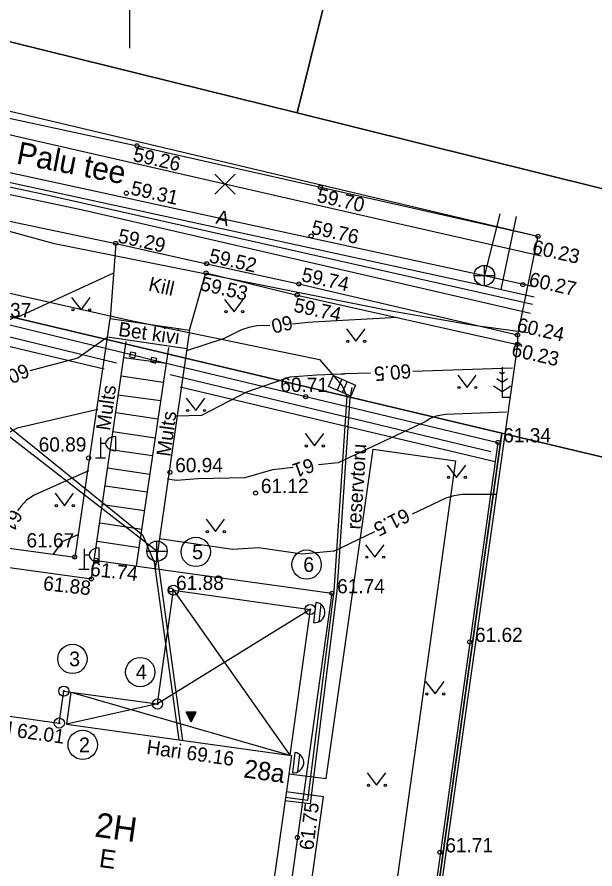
# Model space of a CAD drawing. Extents: x 640382 to 641045, y 6456399 to 6456733.
# Drawn here: x 640644.48 to 640672.87, y 6456557.67 to 6456599.52 of the extents above; entities that cross this region are included whole.
import ezdxf

# ---------------------------------------------------------------- set-up
doc = ezdxf.new("R2010")
doc.units = 0
for name, color, linetype in [('ABIJOONIS', 7, 'Continuous'), ('AED', 7, 'Continuous'), ('ELRAJATISMP', 7, 'Continuous'), ('HALJASTUS', 7, 'Continuous'), ('HOONE', 7, 'Continuous'), ('HOONEDET', 7, 'Continuous'), ('HORISONTAAL-EH2000', 7, 'Continuous'), ('KKAEV', 7, 'Continuous'), ('KOORDPUNKT', 7, 'Continuous'), ('KORGUS-EH2000', 7, 'Continuous'), ('KPKAABEL', 7, 'Continuous'), ('KTRASS', 7, 'Continuous'), ('MOOTPIIR', 7, 'Continuous'), ('MPKAABEL', 7, 'Continuous'), ('PIIR', 7, 'Continuous'), ('POST', 7, 'Continuous'), ('PUU', 7, 'Continuous'), ('RAJATIS', 7, 'Continuous'), ('SITRASS', 7, 'Continuous'), ('SKKAEV', 7, 'Continuous'), ('TEE', 7, 'Continuous'), ('TTRASS', 7, 'Continuous'), ('VORK', 7, 'Continuous'), ('VTRASS', 7, 'Continuous')]:
    doc.layers.add(name, color=color, linetype=linetype)

msp = doc.modelspace()

# ---------------------------------------------------------------- linework, layer by layer
at = {"layer": 'ABIJOONIS'}
for centre in [(640653.26, 6456573.245), (640658.699, 6456572.62), (640647.202, 6456567.988), (640650.531, 6456567.34), (640647.703, 6456563.765)]:
    msp.add_circle(centre, 0.72, dxfattribs=at)
at = {"layer": 'AED'}
for p, q in [((640632.081, 6456587.331), (640650.17, 6456582.928)), ((640650.022, 6456582.832), (640650.074, 6456583.076)), ((640650.022, 6456582.832), (640650.266, 6456582.78)), ((640650.074, 6456583.076), (640650.318, 6456583.024)), ((640650.17, 6456582.928), (640651.191, 6456582.671)), ((640650.266, 6456582.78), (640650.318, 6456583.024)), ((640651.043, 6456582.575), (640651.095, 6456582.819)), ((640651.095, 6456582.819), (640651.339, 6456582.767)), ((640651.287, 6456582.523), (640651.339, 6456582.767)), ((640651.043, 6456582.575), (640651.287, 6456582.523))]:
    msp.add_line(p, q, dxfattribs=at)
msp.add_lwpolyline([(640651.191, 6456582.671), (640668.1, 6456578.626), (640663.85, 6456548.312), (640654.36, 6456480.06), (640652.135, 6456463.741), (640622.022, 6456480.139)], dxfattribs=at)
at = {"layer": 'ELRAJATISMP'}
for p, q in [((640660.44, 6456581.732), (640660.2, 6456581.186)), ((640660.689, 6456581.623), (640660.449, 6456581.077))]:
    msp.add_line(p, q, dxfattribs=at)
msp.add_lwpolyline([(640660.017, 6456581.917), (640661.111, 6456581.438), (640660.872, 6456580.892), (640659.778, 6456581.371)], close=True, dxfattribs=at)
at = {"layer": 'HALJASTUS'}
for p, q in [((640632.352, 6456586.682), (640649.369, 6456582.531)), ((640631.778, 6456586.267), (640648.757, 6456582.241)), ((640647.159, 6456585.745), (640647.623, 6456585.138)), ((640647.623, 6456585.138), (640648.068, 6456585.745)), ((640654.676, 6456585.652), (640655.139, 6456585.045)), ((640655.139, 6456585.045), (640655.585, 6456585.652)), ((640660.662, 6456584.201), (640661.126, 6456583.595)), ((640661.126, 6456583.595), (640661.571, 6456584.201)), ((640652.006, 6456581.965), (640667.757, 6456578.179)), ((640666.124, 6456581.928), (640666.588, 6456581.321)), ((640666.588, 6456581.321), (640667.033, 6456581.928)), ((640652.493, 6456581.355), (640667.968, 6456577.686)), ((640652.794, 6456580.801), (640653.258, 6456580.194)), ((640653.258, 6456580.194), (640653.703, 6456580.801)), ((640658.632, 6456579.058), (640659.095, 6456578.451)), ((640659.095, 6456578.451), (640659.541, 6456579.058)), ((640665.609, 6456577.511), (640666.072, 6456576.904)), ((640666.072, 6456576.904), (640666.518, 6456577.511)), ((640646.347, 6456576.123), (640646.811, 6456575.516)), ((640646.811, 6456575.516), (640647.256, 6456576.123)), ((640653.766, 6456574.851), (640654.23, 6456574.244)), ((640654.23, 6456574.244), (640654.675, 6456574.851)), ((640661.597, 6456573.593), (640662.06, 6456572.986)), ((640662.06, 6456572.986), (640662.506, 6456573.593)), ((640664.545, 6456566.871), (640665.009, 6456566.264)), ((640665.009, 6456566.264), (640665.454, 6456566.871)), ((640661.68, 6456562.388), (640662.143, 6456561.781)), ((640662.143, 6456561.781), (640662.589, 6456562.388))]:
    msp.add_line(p, q, dxfattribs=at)
for centre in [(640647.222, 6456585.138), (640648.051, 6456585.138), (640654.738, 6456585.045), (640655.567, 6456585.045), (640660.725, 6456583.595), (640661.553, 6456583.595), (640666.187, 6456581.321), (640667.015, 6456581.321), (640652.857, 6456580.194), (640653.685, 6456580.194), (640658.694, 6456578.451), (640659.523, 6456578.451), (640665.671, 6456576.904), (640666.5, 6456576.904), (640646.41, 6456575.516), (640647.238, 6456575.516), (640653.829, 6456574.244), (640654.658, 6456574.244), (640661.659, 6456572.986), (640662.488, 6456572.986), (640664.608, 6456566.264), (640665.436, 6456566.264), (640661.742, 6456561.781), (640662.571, 6456561.781)]:
    msp.add_circle(centre, 0.055, dxfattribs=at)
at = {"layer": 'HOONE'}
msp.add_lwpolyline([(640647.129, 6456566.351), (640651.371, 6456565.772), (640652.156, 6456571.362), (640658.876, 6456570.418), (640657.883, 6456563.251)], dxfattribs=at)
msp.add_lwpolyline([(640641.313, 6456565.567), (640646.555, 6456564.836), (640646.78, 6456566.406), (640647.129, 6456566.351), (640646.91, 6456564.785), (640657.952, 6456563.24), (640654.466, 6456538.602), (640649.339, 6456539.346), (640650.587, 6456548.264), (640652.743, 6456547.951), (640653.328, 6456551.981), (640651.138, 6456552.283), (640639.664, 6456553.889)], close=True, dxfattribs=at)
at = {"layer": 'HOONEDET'}
for p, q in [((640652.156, 6456571.362), (640657.883, 6456563.251)), ((640658.876, 6456570.418), (640651.371, 6456565.772)), ((640647.129, 6456566.351), (640657.883, 6456563.251)), ((640651.371, 6456565.772), (640646.91, 6456564.785)), ((640653.036, 6456564.889), (640652.789, 6456565.376)), ((640653.282, 6456565.376), (640652.789, 6456565.376)), ((640652.798, 6456565.359), (640653.141, 6456565.097)), ((640652.817, 6456565.376), (640653.153, 6456565.12)), ((640652.823, 6456565.308), (640653.13, 6456565.075)), ((640652.849, 6456565.257), (640653.118, 6456565.052)), ((640652.858, 6456565.376), (640653.164, 6456565.143)), ((640652.875, 6456565.206), (640653.107, 6456565.029)), ((640652.899, 6456565.376), (640653.176, 6456565.165)), ((640652.901, 6456565.154), (640653.095, 6456565.007)), ((640652.941, 6456565.376), (640653.187, 6456565.188)), ((640652.982, 6456565.376), (640653.199, 6456565.211)), ((640653.023, 6456565.376), (640653.21, 6456565.233)), ((640653.036, 6456564.889), (640653.282, 6456565.376)), ((640653.065, 6456565.376), (640653.222, 6456565.256)), ((640653.106, 6456565.376), (640653.233, 6456565.279)), ((640653.147, 6456565.376), (640653.244, 6456565.301)), ((640653.188, 6456565.376), (640653.256, 6456565.324)), ((640653.23, 6456565.376), (640653.267, 6456565.347)), ((640653.271, 6456565.376), (640653.279, 6456565.37)), ((640652.927, 6456565.103), (640653.084, 6456564.984)), ((640652.953, 6456565.052), (640653.072, 6456564.961)), ((640652.979, 6456565.001), (640653.061, 6456564.939)), ((640653.005, 6456564.95), (640653.049, 6456564.916)), ((640653.03, 6456564.899), (640653.038, 6456564.893))]:
    msp.add_line(p, q, dxfattribs=at)
at = {"layer": 'HORISONTAAL-EH2000'}
for points in [[(640649.223, 6456586.945), (640644.491, 6456584.765), (640644.297, 6456584.737), (640643.95, 6456584.563), (640643.903, 6456584.553), (640643.616, 6456584.346), (640642.527, 6456583.9), (640641.586, 6456583.647)], [(640663.149, 6456584.763), (640659.013, 6456584.538), (640658.777, 6456584.518), (640658.012, 6456584.437)], [(640656.89, 6456584.36), (640656.256, 6456584.344), (640655.864, 6456584.276), (640655.512, 6456584.156), (640654.658, 6456583.722), (640652.806, 6456583.13)], [(640648.919, 6456583.757), (640648.816, 6456583.737), (640647.466, 6456582.762), (640645.103, 6456582.143)], [(640661.839, 6456582.033), (640660.566, 6456581.989), (640660.556, 6456581.982), (640660.392, 6456581.976), (640659.2, 6456581.93), (640657.881, 6456581.831), (640655.75, 6456581.094), (640653.534, 6456579.949), (640652.295, 6456579.916)], [(640668.823, 6456582.273), (640663.927, 6456582.105)], [(640648.447, 6456580.235), (640644.492, 6456579.319), (640644.125, 6456579.133), (640643.787, 6456578.845), (640643.398, 6456578.307), (640643.12, 6456578.087), (640642.785, 6456577.881), (640641.936, 6456577.624)], [(640668.526, 6456580.102), (640665.52, 6456579.998), (640665.061, 6456579.908), (640664.779, 6456579.797), (640664.561, 6456579.654), (640660.258, 6456577.615), (640659.287, 6456577.515)], [(640658.045, 6456577.386), (640657.026, 6456577.281), (640655.669, 6456576.889), (640653.351, 6456576.828), (640652.313, 6456576.759), (640651.868, 6456576.825)], [(640647.985, 6456577.235), (640645.312, 6456576.035), (640644.937, 6456575.78), (640644.658, 6456575.481), (640644.509, 6456575.275)], [(640663.906, 6456575.117), (640665.558, 6456575.9), (640665.955, 6456576.019), (640666.345, 6456576.088), (640668.018, 6456576.088)], [(640647.498, 6456574.083), (640647.459, 6456574.076), (640646.698, 6456573.734), (640646.261, 6456573.13)], [(640660.044, 6456573.287), (640662.054, 6456574.239)], [(640660.044, 6456573.287), (640658.483, 6456573.126), (640656.345, 6456573.441), (640655.078, 6456573.357), (640651.464, 6456573.893)]]:
    msp.add_lwpolyline(points, dxfattribs=at)
at = {"layer": 'KKAEV'}
for p, q in [((640667.433, 6456586.324), (640667.433, 6456587.324)), ((640666.933, 6456586.824), (640667.933, 6456586.824)), ((640651.352, 6456572.778), (640651.352, 6456573.778)), ((640650.852, 6456573.278), (640651.852, 6456573.278))]:
    msp.add_line(p, q, dxfattribs=at)
for centre in [(640667.433, 6456586.824), (640651.352, 6456573.278)]:
    msp.add_circle(centre, 0.5, dxfattribs=at)
at = {"layer": 'KOORDPUNKT'}
for centre, radius in [((640652.156, 6456571.362), 0.25), ((640652.156, 6456571.362), 0.025), ((640652.156, 6456571.362), 0.0221), ((640652.156, 6456571.362), 0.0191), ((640652.156, 6456571.362), 0.0161), ((640652.156, 6456571.362), 0.0132), ((640652.156, 6456571.362), 0.0102), ((640652.156, 6456571.362), 0.00726), ((640652.156, 6456571.362), 0.0043), ((640658.876, 6456570.418), 0.25), ((640658.876, 6456570.418), 0.025), ((640658.876, 6456570.418), 0.0221), ((640658.876, 6456570.418), 0.0191), ((640658.876, 6456570.418), 0.0161), ((640658.876, 6456570.418), 0.0132), ((640658.876, 6456570.418), 0.0102), ((640658.876, 6456570.418), 0.00726), ((640658.876, 6456570.418), 0.0043), ((640646.78, 6456566.406), 0.25), ((640646.78, 6456566.406), 0.025), ((640646.78, 6456566.406), 0.0221), ((640646.78, 6456566.406), 0.0191), ((640646.78, 6456566.406), 0.0161), ((640646.78, 6456566.406), 0.0132), ((640646.78, 6456566.406), 0.0102), ((640646.78, 6456566.406), 0.00726), ((640646.78, 6456566.406), 0.0043), ((640651.371, 6456565.772), 0.25), ((640651.371, 6456565.772), 0.025), ((640651.371, 6456565.772), 0.0221), ((640651.371, 6456565.772), 0.0191), ((640651.371, 6456565.772), 0.0161), ((640651.371, 6456565.772), 0.0132), ((640651.371, 6456565.772), 0.0102), ((640651.371, 6456565.772), 0.00726), ((640651.371, 6456565.772), 0.0043), ((640646.555, 6456564.836), 0.25), ((640646.555, 6456564.836), 0.025), ((640646.555, 6456564.836), 0.0221), ((640646.555, 6456564.836), 0.0191), ((640646.555, 6456564.836), 0.0161), ((640646.555, 6456564.836), 0.0132), ((640646.555, 6456564.836), 0.0102), ((640646.555, 6456564.836), 0.00726), ((640646.555, 6456564.836), 0.0043)]:
    msp.add_circle(centre, radius, dxfattribs=at)
at = {"layer": 'KORGUS-EH2000'}
for centre in [(640650.371, 6456593.194), (640659.379, 6456591.159), (640649.852, 6456590.871), (640658.926, 6456588.769), (640670.066, 6456588.75), (640649.328, 6456588.4), (640653.795, 6456587.403), (640653.759, 6456586.948), (640658.318, 6456586.412), (640669.321, 6456586.378), (640658.24, 6456585.864), (640669.06, 6456583.902), (640669.054, 6456583.439), (640658.655, 6456580.872), (640668.1, 6456578.626), (640647.993, 6456577.859), (640651.987, 6456577.16), (640656.194, 6456576.136), (640647.307, 6456572.996), (640648.352, 6456572.834), (640648.13, 6456571.919), (640652.031, 6456571.377), (640659.941, 6456571.21), (640666.714, 6456568.819), (640658.248, 6456559.213), (640665.255, 6456558.482)]:
    msp.add_circle(centre, 0.1, dxfattribs=at)
at = {"layer": 'KPKAABEL'}
msp.add_lwpolyline([(640669.563, 6456584.003), (640666.91, 6456584.36), (640662.769, 6456585.085), (640646.32, 6456588.38), (640641.403, 6456589.723), (640625.485, 6456593.349), (640621.154, 6456594.278)], dxfattribs=at)
at = {"layer": 'KTRASS'}
for p, q in [((640635.202, 6456593.814), (640667.433, 6456586.824)), ((640654.198, 6456591.808), (640655.188, 6456590.818)), ((640654.198, 6456590.818), (640655.188, 6456591.808)), ((640668.187, 6456589.861), (640667.433, 6456586.824)), ((640667.433, 6456586.824), (640669.886, 6456586.278)), ((640651.352, 6456573.278), (640643.397, 6456579.446)), ((640652.625, 6456563.985), (640651.352, 6456573.278))]:
    msp.add_line(p, q, dxfattribs=at)
for points in [[(640670.218, 6456587.767), (640663.792, 6456589.234), (640636.906, 6456595.376), (640622.086, 6456598.617)], [(640669.793, 6456585.404), (640645.789, 6456590.801), (640621.517, 6456595.972)], [(640669.691, 6456584.96), (640647.77, 6456590.015), (640621.44, 6456595.61)]]:
    msp.add_lwpolyline(points, dxfattribs=at)
at = {"layer": 'MOOTPIIR'}
msp.add_lwpolyline([(640622.493, 6456599.4), (640643.858, 6456594.962), (640670.066, 6456588.75), (640669.06, 6456583.902), (640669.054, 6456583.439), (640652.172, 6456463.655), (640622.785, 6456479.527), (640630.756, 6456531.625), (640626.9, 6456535.78), (640617.683, 6456539.289), (640615.892, 6456553.476), (640617.343, 6456571.129), (640621.341, 6456594.568)], close=True, dxfattribs=at)
at = {"layer": 'MPKAABEL'}
for points in [[(640620.368, 6456591.254), (640620.843, 6456591.137), (640630.734, 6456588.917), (640640.344, 6456586.809), (640649.918, 6456584.641), (640659.338, 6456582.69), (640660.445, 6456581.405)], [(640660.445, 6456581.405), (640660.671, 6456580.904), (640660.04, 6456571.331), (640658.744, 6456561.033), (640657.659, 6456561.17)]]:
    msp.add_lwpolyline(points, dxfattribs=at)
at = {"layer": 'PIIR'}
for points in [[(640622.67, 6456603.63), (640646.38, 6456698.94), (640666.54, 6456709.36), (640683.52, 6456705.18), (640685.76, 6456688.96), (640681.87, 6456689.95), (640658.23, 6456594.81)], [(640658.23, 6456594.81), (640681.87, 6456689.95), (640685.76, 6456688.96), (640689.21, 6456664.09), (640700.18, 6456584.39)], [(640575.55, 6456580.27), (640578.52, 6456600.38), (640668.29, 6456579.08), (640652.17, 6456463.69), (640565.96, 6456510.3), (640569.33, 6456534.16), (640572.56, 6456557.43)], [(640652.17, 6456463.69), (640668.29, 6456579.08), (640737.44, 6456562.66), (640733.65, 6456426.86), (640728.59, 6456422.41)]]:
    msp.add_lwpolyline(points, close=True, dxfattribs=at)
for points in [[(640487.75, 6456628.32), (640531.71, 6456625.41), (640561.79, 6456618.76), (640569.58, 6456616.83), (640581.76, 6456613.76), (640622.67, 6456603.63), (640658.23, 6456594.81), (640700.18, 6456584.39), (640739.08, 6456574.26), (640777, 6456565.36), (640799.88, 6456558.22)], [(640903.04, 6456511.09), (640737.44, 6456562.66), (640668.29, 6456579.08), (640578.52, 6456600.38), (640556.84, 6456605.53), (640528.41, 6456610.56), (640503.17, 6456615.01)]]:
    msp.add_lwpolyline(points, dxfattribs=at)
at = {"layer": 'POST'}
for p, q in [((640648.581, 6456578.871), (640648.581, 6456577.871)), ((640648.831, 6456578.567), (640648.581, 6456578.567)), ((640649.331, 6456578.217), (640649.331, 6456578.917)), ((640648.331, 6456577.871), (640648.831, 6456577.871)), ((640647.77, 6456573.395), (640647.77, 6456572.395)), ((640648.52, 6456572.741), (640648.52, 6456573.441)), ((640648.02, 6456573.091), (640647.77, 6456573.091)), ((640647.52, 6456572.395), (640648.02, 6456572.395))]:
    msp.add_line(p, q, dxfattribs=at)
for centre in [(640649.331, 6456578.567), (640648.52, 6456573.091)]:
    msp.add_ellipse(centre, major_axis=(0.5, 0), ratio=0.7, start_param=1.570796, end_param=4.712389, dxfattribs=at)
at = {"layer": 'PUU'}
for p, q in [((640668.305, 6456582.323), (640668.305, 6456580.823)), ((640668.305, 6456581.973), (640668.181, 6456582.056)), ((640668.429, 6456582.056), (640668.305, 6456581.973)), ((640668.305, 6456581.573), (640668.038, 6456581.751)), ((640668.572, 6456581.751), (640668.305, 6456581.573)), ((640667.881, 6456581.412), (640668.305, 6456581.13)), ((640668.305, 6456581.13), (640668.729, 6456581.412)), ((640668.665, 6456580.823), (640668.305, 6456580.823))]:
    msp.add_line(p, q, dxfattribs=at)
at = {"layer": 'RAJATIS'}
msp.add_line((640652.82, 6456583.222), (640651.261, 6456572.426), dxfattribs=at)
msp.add_lwpolyline([(640631.569, 6456585.459), (640631.768, 6456584.535), (640636.671, 6456575.791), (640637.201, 6456575.042), (640637.597, 6456574.59), (640638.022, 6456574.388), (640638.526, 6456574.188), (640647.329, 6456572.984), (640648.925, 6456583.796)], dxfattribs=at)
at = {"layer": 'SITRASS'}
msp.add_lwpolyline([(640660.919, 6456581.328), (640660.833, 6456580.81), (640660.19, 6456571.317), (640658.875, 6456560.865), (640657.64, 6456561.02)], dxfattribs=at)
at = {"layer": 'SKKAEV'}
for p, q in [((640659.16, 6456570.764), (640659.044, 6456569.77)), ((640659.4, 6456570.668), (640659.3, 6456569.808)), ((640658.12, 6456563.39), (640658.004, 6456562.397)), ((640658.36, 6456563.294), (640658.26, 6456562.434))]:
    msp.add_line(p, q, dxfattribs=at)
for centre, start, end in [((640659.102, 6456570.267), 263.3258, 83.3258), ((640658.062, 6456562.893), 263.3298, 83.3298)]:
    msp.add_arc(centre, 0.5, start, end, dxfattribs=at)
at = {"layer": 'TEE'}
for p, q in [((640649.328, 6456588.4), (640649.061, 6456584.716)), ((640648.273, 6456572.845), (640649.833, 6456583.589)), ((640649.717, 6456582.794), (640651.797, 6456582.51)), ((640649.587, 6456581.897), (640651.661, 6456581.581)), ((640649.325, 6456580.091), (640651.397, 6456579.782)), ((640649.19, 6456579.161), (640651.261, 6456578.855)), ((640649.062, 6456578.279), (640651.132, 6456577.974)), ((640648.93, 6456577.374), (640650.999, 6456577.067)), ((640648.801, 6456576.485), (640650.87, 6456576.191)), ((640648.67, 6456575.578), (640650.735, 6456575.272)), ((640648.539, 6456574.676), (640650.602, 6456574.366))]:
    msp.add_line(p, q, dxfattribs=at)
for points in [[(640622.493, 6456599.4), (640629.667, 6456597.739), (640635.03, 6456596.468), (640641.74, 6456595.056), (640650.371, 6456593.194), (640659.379, 6456591.159), (640670.066, 6456588.75)], [(640632.532, 6456589.176), (640633.144, 6456590.625), (640634.449, 6456591.518), (640640.81, 6456590.19), (640649.328, 6456588.4), (640653.795, 6456587.403), (640658.318, 6456586.412), (640669.06, 6456583.902)], [(640632.532, 6456589.176), (640631.569, 6456585.459), (640630.632, 6456585.717), (640630.492, 6456585.66), (640630.878, 6456584.344), (640631.043, 6456583.918), (640635.883, 6456575.321), (640636.718, 6456574.141), (640637.055, 6456573.846), (640637.508, 6456573.594), (640638.388, 6456573.268), (640648.13, 6456571.919), (640648.273, 6456572.845), (640659.941, 6456571.21), (640658.248, 6456559.213), (640656.872, 6456549.342), (640655.229, 6456537.667), (640646.318, 6456538.888), (640646.417, 6456539.793)], [(640652.951, 6456584.132), (640653.759, 6456586.948), (640658.24, 6456585.864), (640669.054, 6456583.439)], [(640651.911, 6456583.284), (640650.337, 6456572.557)], [(640649.45, 6456580.955), (640651.529, 6456580.68)], [(640648.408, 6456573.775), (640650.471, 6456573.469)]]:
    msp.add_lwpolyline(points, dxfattribs=at)
msp.add_lwpolyline([(640649.061, 6456584.716), (640652.951, 6456584.132), (640652.82, 6456583.222), (640648.925, 6456583.796)], close=True, dxfattribs=at)
at = {"layer": 'TTRASS'}
msp.add_lwpolyline([(640657.826, 6456562.349), (640659.657, 6456562.107), (640661.966, 6456578.3), (640666.021, 6456577.713), (640650.545, 6456466.884), (640624.068, 6456481.256), (640632.205, 6456540.08), (640656.08, 6456536.541), (640659.529, 6456561.206), (640657.7, 6456561.462)], dxfattribs=at)
at = {"layer": 'VORK'}
msp.add_line((640650, 6456602), (640650, 6456598), dxfattribs=at)
at = {"layer": 'VTRASS'}
for points in [[(640621.581, 6456596.277), (640635.039, 6456593.37), (640667.321, 6456586.352), (640669.878, 6456585.781)], [(640668.253, 6456586.144), (640669.004, 6456589.731)], [(640634.164, 6456587.554), (640634.43, 6456586.84), (640643.505, 6456579.841), (640650.634, 6456574.081), (640651.219, 6456572.745), (640652.419, 6456564.014)]]:
    msp.add_lwpolyline(points, dxfattribs=at)

# ---------------------------------------------------------------- texts
at = {"layer": 'ABIJOONIS'}
for s, p in [('5', (640653.08, 6456572.885)), ('6', (640658.537, 6456572.26)), ('3', (640647.04, 6456567.628)), ('4', (640650.315, 6456566.98)), ('2', (640647.523, 6456563.405))]:
    msp.add_text(s, height=0.72, dxfattribs=at).set_placement(p)
at = {"layer": 'HALJASTUS'}
for p in [(640649.046, 6456579.176), (640652.009, 6456577.899)]:
    msp.add_text('Mults', height=0.7, rotation=82.1511, dxfattribs=at).set_placement(p)
at = {"layer": 'HOONE'}
for s, height, p in [('28a', 0.9, (640655.573, 6456562.169)), ('2H', 1.2, (640648.247, 6456559.266)), ('E', 0.9, (640648.473, 6456557.774))]:
    msp.add_text(s, height=height, rotation=352, dxfattribs=at).set_placement(p)
at = {"layer": 'HOONEDET'}
for s, p in [('Sokkel 62.01', (640641.405, 6456564.566)), ('Hari 69.16', (640650.81, 6456563.323))]:
    msp.add_text(s, height=0.7, rotation=352, dxfattribs=at).set_placement(p)
at = {"layer": 'HORISONTAAL-EH2000'}
for s, rotation, p in [('60', 192.8134, (640657.928, 6456584.881)), ('60', 202.9834, (640644.892, 6456582.53)), ('60.5', 184.8178, (640663.806, 6456582.48)), ('61', 199.3212, (640658.928, 6456577.878)), ('61', 242.2825, (640644.174, 6456575.397)), ('61.5', 206.7383, (640663.546, 6456575.418))]:
    msp.add_text(s, height=0.7, rotation=rotation, dxfattribs=at).set_placement(p)
at = {"layer": 'KORGUS-EH2000'}
for s, rotation, p in [(' 59.26', 347.3, (640649.882, 6456592.515)), (' 59.31', 347.3, (640649.766, 6456590.864)), (' 59.70', 347.3, (640658.914, 6456590.506)), (' 59.76', 347.3, (640658.637, 6456588.936)), (' 59.29', 347.3, (640649.137, 6456588.513)), (' 60.23', 347.3, (640669.484, 6456587.967)), (' 59.52', 347.3, (640653.615, 6456587.538)), (' 59.74', 347.3, (640658.156, 6456586.611)), (' 60.27', 347.3, (640669.321, 6456586.378)), (' 59.53', 347.3, (640653.182, 6456586.163)), (' 59.74', 347.3, (640657.771, 6456585.115)), (' 60.24', 347.3, (640668.729, 6456584.139)), (' 60.23', 347.3, (640668.47, 6456582.934)), (' 61.74', 353.7755, (640647.785, 6456572.1)), (' 61.88', 353.7173, (640645.476, 6456571.399)), (' 61.75', 83.033, (640658.997, 6456558.308))]:
    msp.add_text(s, height=0.7, rotation=rotation, dxfattribs=at).set_placement(p)
for s, p in [(' 59.37', (640642.576, 6456584.774)), (' 60.71', (640657.149, 6456581.107)), (' 61.34', (640668.1, 6456578.626)), (' 60.89', (640645.283, 6456578.175)), (' 60.94', (640651.987, 6456577.16)), (' 61.12', (640656.194, 6456576.136)), (' 61.67', (640644.683, 6456573.465)), (' 61.88', (640652.031, 6456571.377)), (' 61.74', (640659.941, 6456571.21)), (' 61.62', (640666.714, 6456568.819)), (' 61.71', (640665.255, 6456558.482))]:
    msp.add_text(s, height=0.7, dxfattribs=at).set_placement(p)
at = {"layer": 'SITRASS'}
msp.add_text('reservtoru', height=0.7, rotation=86.1275, dxfattribs=at).set_placement((640661.356, 6456574.33))
at = {"layer": 'TEE'}
for s, height, rotation, p in [('Palu tee', 1.1, 349, (640644.4, 6456592.333)), ('A', 0.7, 347.3, (640654.207, 6456589.385)), ('Kill', 0.7, 347.3, (640650.891, 6456586.09)), ('Bet kivi', 0.7, 352, (640649.423, 6456583.86))]:
    msp.add_text(s, height=height, rotation=rotation, dxfattribs=at).set_placement(p)

doc.saveas('drawing.dxf')
